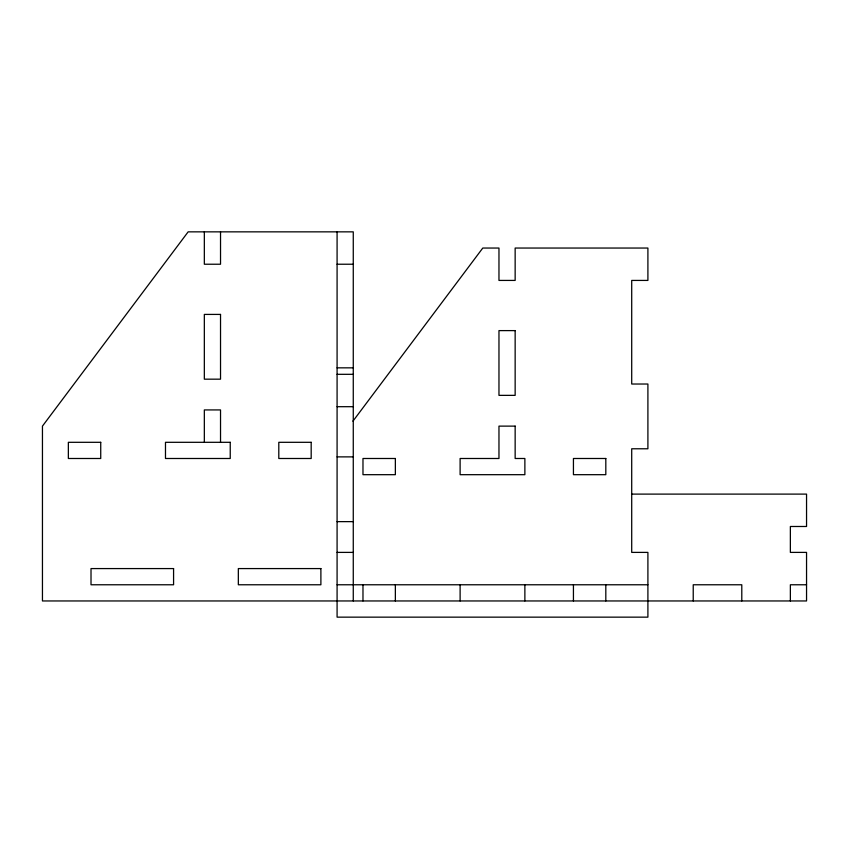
<?xml version="1.0" encoding="UTF-8"?>
<svg xmlns="http://www.w3.org/2000/svg" width="849" height="849" viewBox="0 0 849 849"><rect width="100%" height="100%" fill="white"/><g stroke="black" fill="none" stroke-linecap="round" stroke-linejoin="round"><path stroke-width="1.27" d="M352.919 421.189L482.784 248.046L498.968 248.046L498.968 280.425L515.152 280.425L515.152 248.046L647.904 248.046L647.904 280.425L631.709 280.425L631.709 384.024L647.904 384.024L647.904 448.781L631.709 448.781L631.709 552.391L647.904 552.391L647.904 617.149L337.085 617.149L337.085 231.851M337.085 264.23L353.269 264.23M337.085 367.84L353.269 367.84M337.085 374.313L353.269 374.313M337.085 406.692L353.269 406.692M337.085 456.879L353.269 456.879M631.709 494.107L806.55 494.107L806.55 526.486L790.366 526.486L790.366 552.391L806.55 552.391L806.55 600.954L42.45 600.954L42.45 426.124L188.149 231.851L353.269 231.851L353.269 600.954M337.085 521.636L353.269 521.636M337.085 552.391L353.269 552.391M337.085 584.77L647.904 584.77M806.55 584.77L790.366 584.77L790.366 600.954M741.793 600.954L741.793 584.77L693.23 584.77L693.23 600.954M605.815 584.77L605.815 600.954M573.436 584.77L573.436 600.954M524.873 584.77L524.873 600.954M460.116 584.77L460.116 600.954M395.358 584.77L395.358 600.954M362.979 584.77L362.979 600.954M220.528 231.851L220.528 264.23L204.333 264.23L204.333 231.851M220.528 442.308L220.528 409.929L204.333 409.929L204.333 442.308M220.528 314.417L204.333 314.417L204.333 379.174L220.528 379.174L220.528 314.417M515.152 330.611L498.968 330.611L498.968 395.358L515.152 395.358L515.152 330.611M515.152 426.124L498.968 426.124L498.968 458.492L460.116 458.492L460.116 474.687L524.873 474.687L524.873 458.492L515.152 458.492L515.152 426.124M100.734 442.308L68.355 442.308L68.355 458.492L100.734 458.492L100.734 442.308M230.238 442.308L165.481 442.308L165.481 458.492L230.238 458.492L230.238 442.308M311.18 442.308L278.801 442.308L278.801 458.492L311.18 458.492L311.18 442.308M395.358 458.492L362.979 458.492L362.979 474.687L395.358 474.687L395.358 458.492M605.815 458.492L573.436 458.492L573.436 474.687L605.815 474.687L605.815 458.492M173.578 568.575L91.013 568.575L91.013 584.77L173.578 584.77L173.578 568.575M320.89 568.575L238.336 568.575L238.336 584.77L320.89 584.77L320.89 568.575"/></g></svg>
